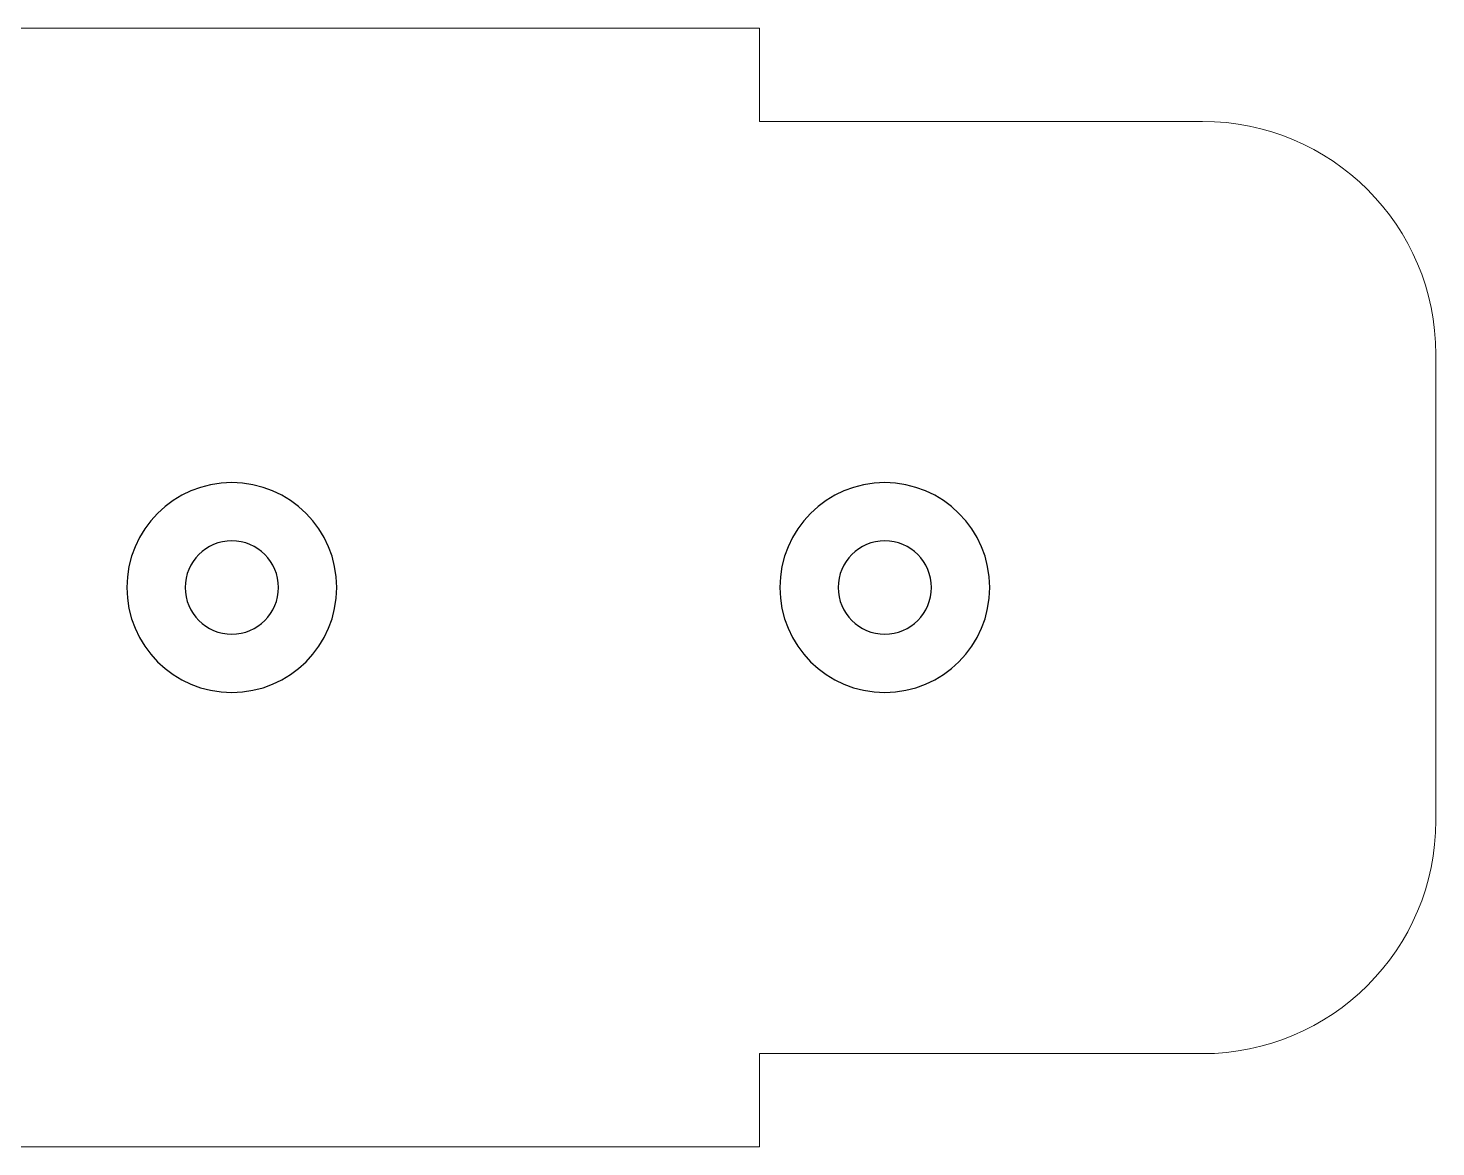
# Model space of a CAD drawing. Extents: x -3080 to 28500, y -1326 to 31609.
# Drawn here: x 6727.903 to 6730.922, y 26456.086 to 26458.486 of the extents above; entities that cross this region are included whole.
import ezdxf

# ---------------------------------------------------------------- set-up
doc = ezdxf.new("R2010")
doc.units = 0
doc.header["$LTSCALE"] = 100
for name, color, linetype in [('0-xref', 8, 'Continuous'), ('188K-SM-07-F10-MECH-CR PIPE-Y2257103$0$AP6B-SM-08-FNN-340-A(13)_Ver1$0$18P2-SM-08-FNN-320-A(5)-20190426-JEN$0$18P2-SM-08-FNN-320-A(5)-20190318-JEN$0$SM-08-FNN-300-A(5)-JEN$0$15P6-SM-08-FNN-320-A(10)-UIS-TCM$0$15P6-SM-08-FNN-00-(@10)170308-MIC$0$0-CDS', 140, 'Continuous'), ('188K-SM-07-F10-MECH-CR PIPE-Y2257103$0$AP8P1-SM-08-F50-001-A(G)-CDS - 複製$0$1', 7, 'Continuous')]:
    doc.layers.add(name, color=color, linetype=linetype)

# ---------------------------------------------------------------- blocks, each defined once
blk = doc.blocks.new('188K-SM-07-F10-MECH-CR PIPE-Y2257103$0$AP8P1-SM-08-F50-001-A(G)-CDS - 複製$0$A$C3bb95756')
at = {"color": 0, "linetype": 'Continuous', "lineweight": 0}
for p, q in [((-5, 39.815), (5, 39.815)), ((-10, 25.315), (-10, 34.815)), ((10, 34.815), (10, 25.315)), ((-12, 25.315), (-12, -3.245)), ((-12, 25.315), (-10, 25.315)), ((12, 25.315), (10, 25.315)), ((12, 25.315), (12, -3.245))]:
    blk.add_line(p, q, dxfattribs=at)
at = {"color": 251}
for centre in [(0, 28), (0, 14)]:
    blk.add_circle(centre, 2.25, dxfattribs=at)
at = {"color": 0, "linetype": 'Continuous', "lineweight": 0}
for centre, start, end in [((-5, 34.815), 90, 180), ((5, 34.815), 0, 90)]:
    blk.add_arc(centre, 5, start, end, dxfattribs=at)
at = {"layer": '188K-SM-07-F10-MECH-CR PIPE-Y2257103$0$AP8P1-SM-08-F50-001-A(G)-CDS - 複製$0$1'}
for centre in [(0, 28), (0, 14)]:
    blk.add_circle(centre, 1, dxfattribs=at)
blk = doc.blocks.new('188K-SM-07-F10-MECH-CR PIPE-Y2257103$0$CDS-CVD')
at = {"layer": '188K-SM-07-F10-MECH-CR PIPE-Y2257103$0$AP6B-SM-08-FNN-340-A(13)_Ver1$0$18P2-SM-08-FNN-320-A(5)-20190426-JEN$0$18P2-SM-08-FNN-320-A(5)-20190318-JEN$0$SM-08-FNN-300-A(5)-JEN$0$15P6-SM-08-FNN-320-A(10)-UIS-TCM$0$15P6-SM-08-FNN-00-(@10)170308-MIC$0$0-CDS', "ltscale": 0.1, "xscale": -0.1000000000000001, "yscale": 0.1000000000000001, "zscale": 0.1000000000000001, "rotation": 270}
blk.add_blockref('188K-SM-07-F10-MECH-CR PIPE-Y2257103$0$AP8P1-SM-08-F50-001-A(G)-CDS - 複製$0$A$C3bb95756', (6726.94, -72877.4769), dxfattribs=at)
blk = doc.blocks.new('188K-SM-07-F10-MECH-CR PIPE-Y2257103')
blk.add_blockref('188K-SM-07-F10-MECH-CR PIPE-Y2257103$0$CDS-CVD', (0, 99334.7631))

msp = doc.modelspace()

# ---------------------------------------------------------------- block references
at = {"layer": '0-xref'}
msp.add_blockref('188K-SM-07-F10-MECH-CR PIPE-Y2257103', (0, 0), dxfattribs=at)

doc.saveas('drawing.dxf')
